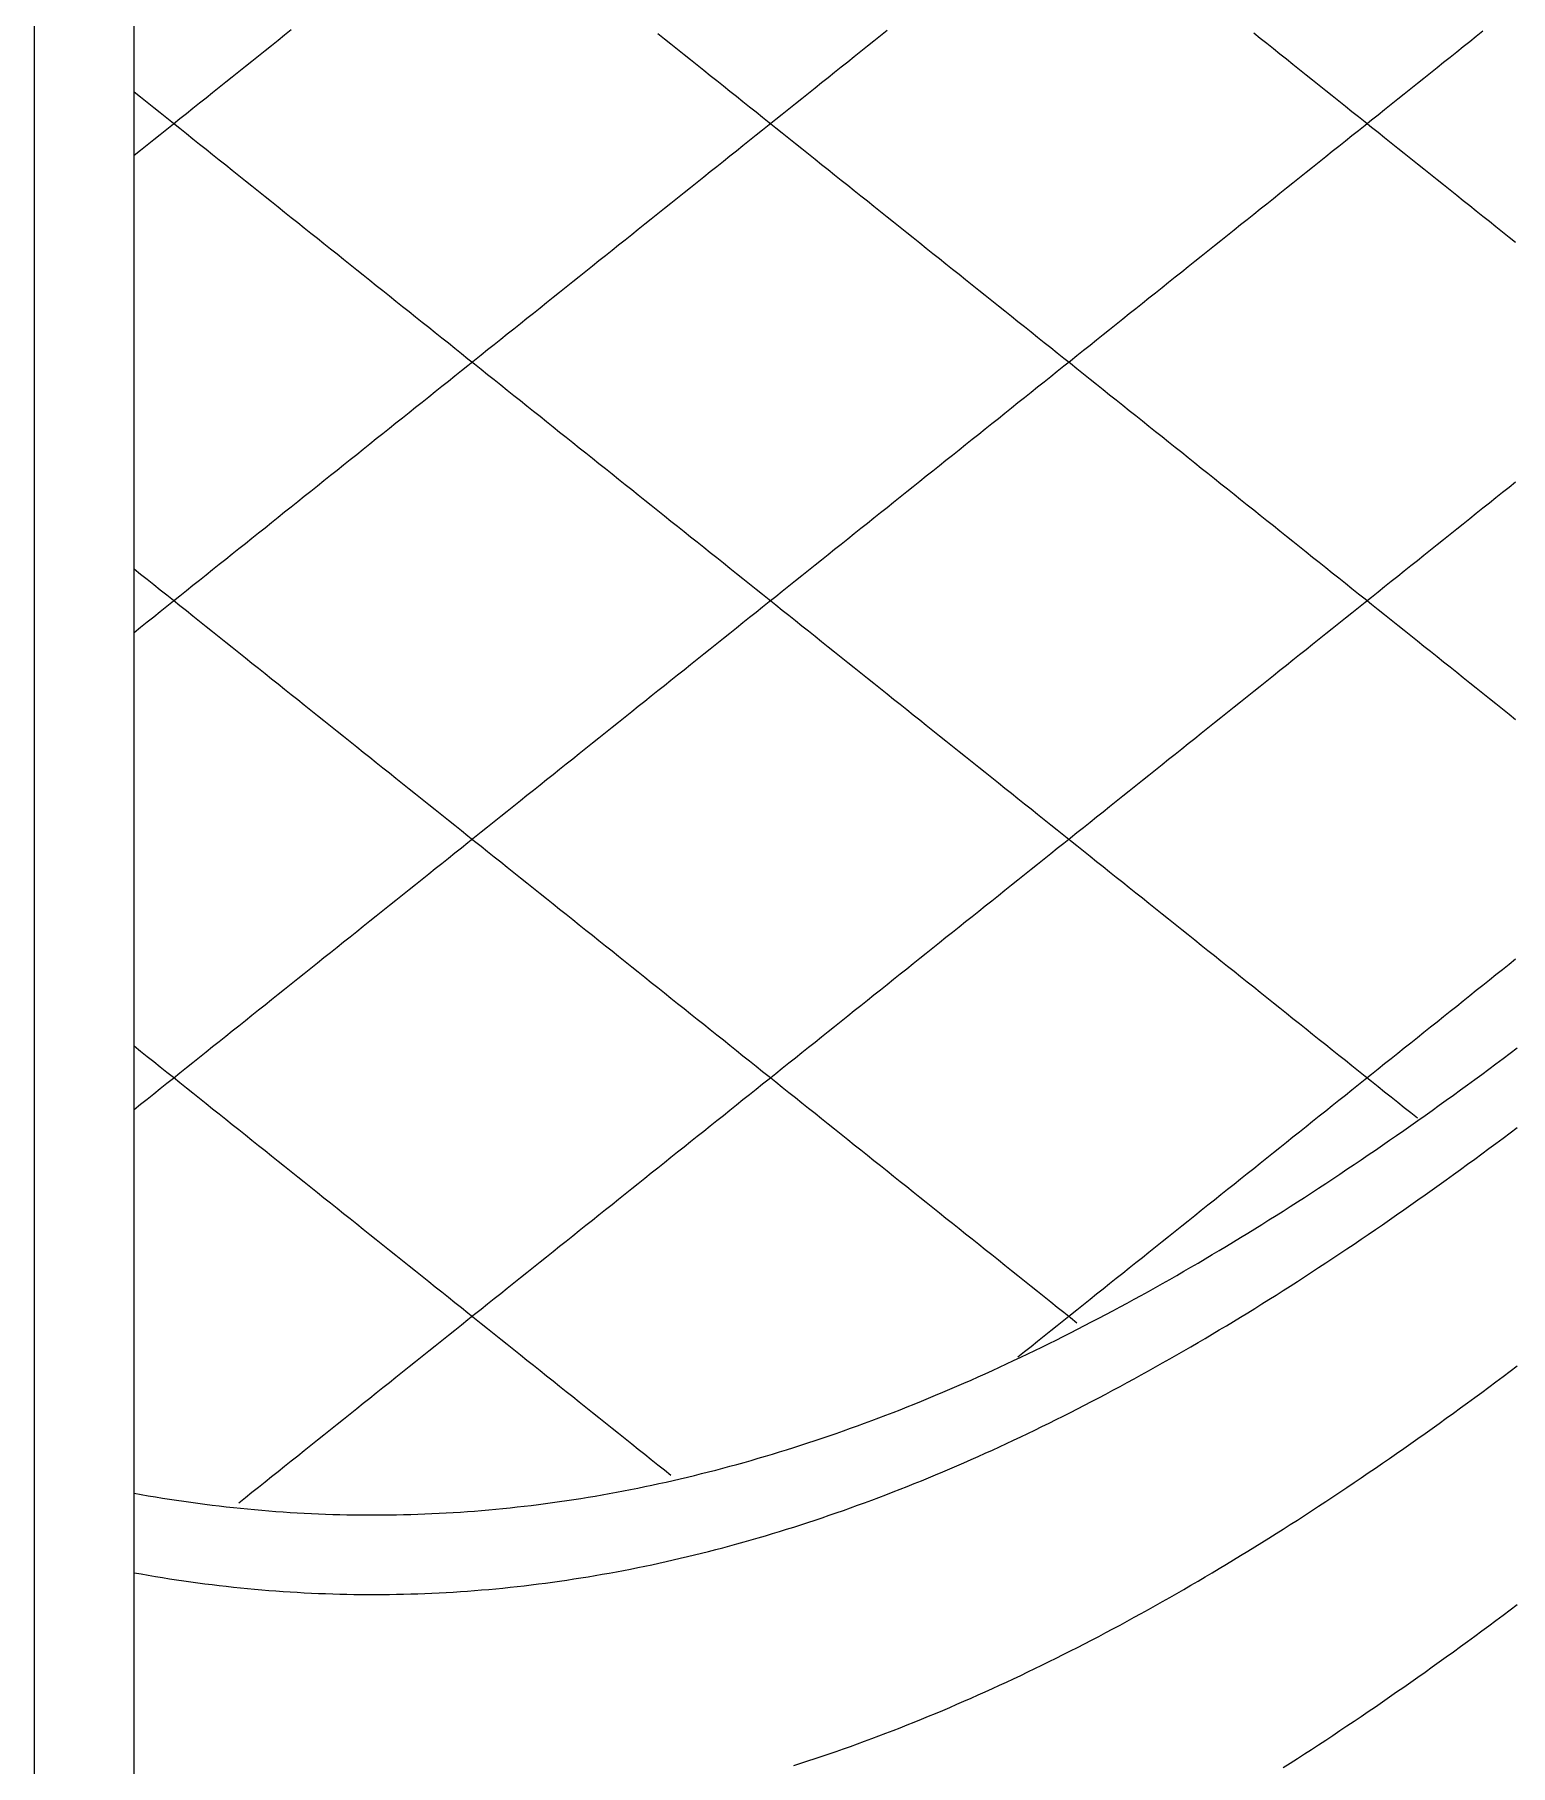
# Model space of a CAD drawing. Header units: millimetres. Extents: x 8 to 772, y 8 to 255.
# Drawn here: x 278 to 352.2, y 73.4 to 160.5 of the extents above; entities that cross this region are included whole.
import ezdxf

# ---------------------------------------------------------------- set-up
doc = ezdxf.new("R2010")
doc.units = ezdxf.units.MM
doc.layers.add('STUDY_GUIDES', color=7, linetype='Continuous')

msp = doc.modelspace()

# ---------------------------------------------------------------- linework, layer by layer
at = {"layer": 'STUDY_GUIDES'}
for points in [[(278, 26), (278, 214)], [(283, 28), (283, 212)], [(283, 154.4), (283.3292, 154.6634), (283.6585, 154.9268), (283.9877, 155.1902), (284.3169, 155.4535), (284.6462, 155.7169), (284.9754, 155.9803), (285.3046, 156.2437), (285.6338, 156.5071), (285.9631, 156.7705), (286.2923, 157.0338), (286.6215, 157.2972), (286.9508, 157.5606), (287.28, 157.824), (287.6092, 158.0874), (287.9385, 158.3508), (288.2677, 158.6142), (288.5969, 158.8775), (288.9262, 159.1409), (289.2554, 159.4043), (289.5846, 159.6677), (289.9138, 159.9311), (290.2431, 160.1945), (290.5723, 160.4578), (290.9015, 160.7212)], [(283, 130.4), (283.3292, 130.6634), (283.6585, 130.9268), (283.9877, 131.1902), (284.3169, 131.4535), (284.6462, 131.7169), (284.9754, 131.9803), (285.3046, 132.2437), (285.6338, 132.5071), (285.9631, 132.7705), (286.2923, 133.0338), (286.6215, 133.2972), (286.9508, 133.5606), (287.28, 133.824), (287.6092, 134.0874), (287.9385, 134.3508), (288.2677, 134.6142), (288.5969, 134.8775), (288.9262, 135.1409), (289.2554, 135.4043), (289.5846, 135.6677), (289.9138, 135.9311), (290.2431, 136.1945), (290.5723, 136.4578), (290.9015, 136.7212), (291.2308, 136.9846), (291.56, 137.248), (291.8892, 137.5114), (292.2185, 137.7748), (292.5477, 138.0382), (292.8769, 138.3015), (293.2062, 138.5649), (293.5354, 138.8283), (293.8646, 139.0917), (294.1938, 139.3551), (294.5231, 139.6185), (294.8523, 139.8818), (295.1815, 140.1452), (295.5108, 140.4086), (295.84, 140.672), (296.1692, 140.9354), (296.4985, 141.1988), (296.8277, 141.4622), (297.1569, 141.7255), (297.4862, 141.9889), (297.8154, 142.2523), (298.1446, 142.5157), (298.4738, 142.7791), (298.8031, 143.0425), (299.1323, 143.3058), (299.4615, 143.5692), (299.7908, 143.8326), (300.12, 144.096), (300.4492, 144.3594), (300.7785, 144.6228), (301.1077, 144.8862), (301.4369, 145.1495), (301.7662, 145.4129), (302.0954, 145.6763), (302.4246, 145.9397), (302.7538, 146.2031), (303.0831, 146.4665), (303.4123, 146.7298), (303.7415, 146.9932), (304.0708, 147.2566), (304.4, 147.52), (304.7292, 147.7834), (305.0585, 148.0468), (305.3877, 148.3102), (305.7169, 148.5735), (306.0462, 148.8369), (306.3754, 149.1003), (306.7046, 149.3637), (307.0338, 149.6271), (307.3631, 149.8905), (307.6923, 150.1538), (308.0215, 150.4172), (308.3508, 150.6806), (308.68, 150.944), (309.0092, 151.2074), (309.3385, 151.4708), (309.6677, 151.7342), (309.9969, 151.9975), (310.3262, 152.2609), (310.6554, 152.5243), (310.9846, 152.7877), (311.3138, 153.0511), (311.6431, 153.3145), (311.9723, 153.5778), (312.3015, 153.8412), (312.6308, 154.1046), (312.96, 154.368), (313.2892, 154.6314), (313.6185, 154.8948), (313.9477, 155.1582), (314.2769, 155.4215), (314.6062, 155.6849), (314.9354, 155.9483), (315.2646, 156.2117), (315.5938, 156.4751), (315.9231, 156.7385), (316.2523, 157.0018), (316.5815, 157.2652), (316.9108, 157.5286), (317.24, 157.792), (317.5692, 158.0554), (317.8985, 158.3188), (318.2277, 158.5822), (318.5569, 158.8455), (318.8862, 159.1089), (319.2154, 159.3723), (319.5446, 159.6357), (319.8738, 159.8991), (320.2031, 160.1625), (320.5323, 160.4258), (320.8615, 160.6892)], [(283, 106.4), (283.3292, 106.6634), (283.6585, 106.9268), (283.9877, 107.1902), (284.3169, 107.4535), (284.6462, 107.7169), (284.9754, 107.9803), (285.3046, 108.2437), (285.6338, 108.5071), (285.9631, 108.7705), (286.2923, 109.0338), (286.6215, 109.2972), (286.9508, 109.5606), (287.28, 109.824), (287.6092, 110.0874), (287.9385, 110.3508), (288.2677, 110.6142), (288.5969, 110.8775), (288.9262, 111.1409), (289.2554, 111.4043), (289.5846, 111.6677), (289.9138, 111.9311), (290.2431, 112.1945), (290.5723, 112.4578), (290.9015, 112.7212), (291.2308, 112.9846), (291.56, 113.248), (291.8892, 113.5114), (292.2185, 113.7748), (292.5477, 114.0382), (292.8769, 114.3015), (293.2062, 114.5649), (293.5354, 114.8283), (293.8646, 115.0917), (294.1938, 115.3551), (294.5231, 115.6185), (294.8523, 115.8818), (295.1815, 116.1452), (295.5108, 116.4086), (295.84, 116.672), (296.1692, 116.9354), (296.4985, 117.1988), (296.8277, 117.4622), (297.1569, 117.7255), (297.4862, 117.9889), (297.8154, 118.2523), (298.1446, 118.5157), (298.4738, 118.7791), (298.8031, 119.0425), (299.1323, 119.3058), (299.4615, 119.5692), (299.7908, 119.8326), (300.12, 120.096), (300.4492, 120.3594), (300.7785, 120.6228), (301.1077, 120.8862), (301.4369, 121.1495), (301.7662, 121.4129), (302.0954, 121.6763), (302.4246, 121.9397), (302.7538, 122.2031), (303.0831, 122.4665), (303.4123, 122.7298), (303.7415, 122.9932), (304.0708, 123.2566), (304.4, 123.52), (304.7292, 123.7834), (305.0585, 124.0468), (305.3877, 124.3102), (305.7169, 124.5735), (306.0462, 124.8369), (306.3754, 125.1003), (306.7046, 125.3637), (307.0338, 125.6271), (307.3631, 125.8905), (307.6923, 126.1538), (308.0215, 126.4172), (308.3508, 126.6806), (308.68, 126.944), (309.0092, 127.2074), (309.3385, 127.4708), (309.6677, 127.7342), (309.9969, 127.9975), (310.3262, 128.2609), (310.6554, 128.5243), (310.9846, 128.7877), (311.3138, 129.0511), (311.6431, 129.3145), (311.9723, 129.5778), (312.3015, 129.8412), (312.6308, 130.1046), (312.96, 130.368), (313.2892, 130.6314), (313.6185, 130.8948), (313.9477, 131.1582), (314.2769, 131.4215), (314.6062, 131.6849), (314.9354, 131.9483), (315.2646, 132.2117), (315.5938, 132.4751), (315.9231, 132.7385), (316.2523, 133.0018), (316.5815, 133.2652), (316.9108, 133.5286), (317.24, 133.792), (317.5692, 134.0554), (317.8985, 134.3188), (318.2277, 134.5822), (318.5569, 134.8455), (318.8862, 135.1089), (319.2154, 135.3723), (319.5446, 135.6357), (319.8738, 135.8991), (320.2031, 136.1625), (320.5323, 136.4258), (320.8615, 136.6892), (321.1908, 136.9526), (321.52, 137.216), (321.8492, 137.4794), (322.1785, 137.7428), (322.5077, 138.0062), (322.8369, 138.2695), (323.1662, 138.5329), (323.4954, 138.7963), (323.8246, 139.0597), (324.1538, 139.3231), (324.4831, 139.5865), (324.8123, 139.8498), (325.1415, 140.1132), (325.4708, 140.3766), (325.8, 140.64), (326.1292, 140.9034), (326.4585, 141.1668), (326.7877, 141.4302), (327.1169, 141.6935), (327.4462, 141.9569), (327.7754, 142.2203), (328.1046, 142.4837), (328.4338, 142.7471), (328.7631, 143.0105), (329.0923, 143.2738), (329.4215, 143.5372), (329.7508, 143.8006), (330.08, 144.064), (330.4092, 144.3274), (330.7385, 144.5908), (331.0677, 144.8542), (331.3969, 145.1175), (331.7262, 145.3809), (332.0554, 145.6443), (332.3846, 145.9077), (332.7138, 146.1711), (333.0431, 146.4345), (333.3723, 146.6978), (333.7015, 146.9612), (334.0308, 147.2246), (334.36, 147.488), (334.6892, 147.7514), (335.0185, 148.0148), (335.3477, 148.2782), (335.6769, 148.5415), (336.0062, 148.8049), (336.3354, 149.0683), (336.6646, 149.3317), (336.9938, 149.5951), (337.3231, 149.8585), (337.6523, 150.1218), (337.9815, 150.3852), (338.3108, 150.6486), (338.64, 150.912), (338.9692, 151.1754), (339.2985, 151.4388), (339.6277, 151.7022), (339.9569, 151.9655), (340.2862, 152.2289), (340.6154, 152.4923), (340.9446, 152.7557), (341.2738, 153.0191), (341.6031, 153.2825), (341.9323, 153.5458), (342.2615, 153.8092), (342.5908, 154.0726), (342.92, 154.336), (343.2492, 154.5994), (343.5785, 154.8628), (343.9077, 155.1262), (344.2369, 155.3895), (344.5662, 155.6529), (344.8954, 155.9163), (345.2246, 156.1797), (345.5538, 156.4431), (345.8831, 156.7065), (346.2123, 156.9698), (346.5415, 157.2332), (346.8708, 157.4966), (347.2, 157.76), (347.5292, 158.0234), (347.8585, 158.2868), (348.1877, 158.5502), (348.5169, 158.8135), (348.8462, 159.0769), (349.1754, 159.3403), (349.5046, 159.6037), (349.8338, 159.8671), (350.1631, 160.1305), (350.4923, 160.3938), (350.8215, 160.6572)], [(309.3385, 160.5292), (309.6677, 160.2658), (309.9969, 160.0025), (310.3262, 159.7391), (310.6554, 159.4757), (310.9846, 159.2123), (311.3138, 158.9489), (311.6431, 158.6855), (311.9723, 158.4222), (312.3015, 158.1588), (312.6308, 157.8954), (312.96, 157.632), (313.2892, 157.3686), (313.6185, 157.1052), (313.9477, 156.8418), (314.2769, 156.5785), (314.6062, 156.3151), (314.9354, 156.0517), (315.2646, 155.7883), (315.5938, 155.5249), (315.9231, 155.2615), (316.2523, 154.9982), (316.5815, 154.7348), (316.9108, 154.4714), (317.24, 154.208), (317.5692, 153.9446), (317.8985, 153.6812), (318.2277, 153.4178), (318.5569, 153.1545), (318.8862, 152.8911), (319.2154, 152.6277), (319.5446, 152.3643), (319.8738, 152.1009), (320.2031, 151.8375), (320.5323, 151.5742), (320.8615, 151.3108), (321.1908, 151.0474), (321.52, 150.784), (321.8492, 150.5206), (322.1785, 150.2572), (322.5077, 149.9938), (322.8369, 149.7305), (323.1662, 149.4671), (323.4954, 149.2037), (323.8246, 148.9403), (324.1538, 148.6769), (324.4831, 148.4135), (324.8123, 148.1502), (325.1415, 147.8868), (325.4708, 147.6234), (325.8, 147.36), (326.1292, 147.0966), (326.4585, 146.8332), (326.7877, 146.5698), (327.1169, 146.3065), (327.4462, 146.0431), (327.7754, 145.7797), (328.1046, 145.5163), (328.4338, 145.2529), (328.7631, 144.9895), (329.0923, 144.7262), (329.4215, 144.4628), (329.7508, 144.1994), (330.08, 143.936), (330.4092, 143.6726), (330.7385, 143.4092), (331.0677, 143.1458), (331.3969, 142.8825), (331.7262, 142.6191), (332.0554, 142.3557), (332.3846, 142.0923), (332.7138, 141.8289), (333.0431, 141.5655), (333.3723, 141.3022), (333.7015, 141.0388), (334.0308, 140.7754), (334.36, 140.512), (334.6892, 140.2486), (335.0185, 139.9852), (335.3477, 139.7218), (335.6769, 139.4585), (336.0062, 139.1951), (336.3354, 138.9317), (336.6646, 138.6683), (336.9938, 138.4049), (337.3231, 138.1415), (337.6523, 137.8782), (337.9815, 137.6148), (338.3108, 137.3514), (338.64, 137.088), (338.9692, 136.8246), (339.2985, 136.5612), (339.6277, 136.2978), (339.9569, 136.0345), (340.2862, 135.7711), (340.6154, 135.5077), (340.9446, 135.2443), (341.2738, 134.9809), (341.6031, 134.7175), (341.9323, 134.4542), (342.2615, 134.1908), (342.5908, 133.9274), (342.92, 133.664), (343.2492, 133.4006), (343.5785, 133.1372), (343.9077, 132.8738), (344.2369, 132.6105), (344.5662, 132.3471), (344.8954, 132.0837), (345.2246, 131.8203), (345.5538, 131.5569), (345.8831, 131.2935), (346.2123, 131.0302), (346.5415, 130.7668), (346.8708, 130.5034), (347.2, 130.24), (347.5292, 129.9766), (347.8585, 129.7132), (348.1877, 129.4498), (348.5169, 129.1865), (348.8462, 128.9231), (349.1754, 128.6597), (349.5046, 128.3963), (349.8338, 128.1329), (350.1631, 127.8695), (350.4923, 127.6062), (350.8215, 127.3428), (351.1508, 127.0794), (351.48, 126.816), (351.8092, 126.5526), (352.1385, 126.2892), (352.4677, 126.0258)], [(339.2985, 160.5612), (339.6277, 160.2978), (339.9569, 160.0345), (340.2862, 159.7711), (340.6154, 159.5077), (340.9446, 159.2443), (341.2738, 158.9809), (341.6031, 158.7175), (341.9323, 158.4542), (342.2615, 158.1908), (342.5908, 157.9274), (342.92, 157.664), (343.2492, 157.4006), (343.5785, 157.1372), (343.9077, 156.8738), (344.2369, 156.6105), (344.5662, 156.3471), (344.8954, 156.0837), (345.2246, 155.8203), (345.5538, 155.5569), (345.8831, 155.2935), (346.2123, 155.0302), (346.5415, 154.7668), (346.8708, 154.5034), (347.2, 154.24), (347.5292, 153.9766), (347.8585, 153.7132), (348.1877, 153.4498), (348.5169, 153.1865), (348.8462, 152.9231), (349.1754, 152.6597), (349.5046, 152.3963), (349.8338, 152.1329), (350.1631, 151.8695), (350.4923, 151.6062), (350.8215, 151.3428), (351.1508, 151.0794), (351.48, 150.816), (351.8092, 150.5526), (352.1385, 150.2892), (352.4677, 150.0258)], [(283, 157.6), (283.3292, 157.3366), (283.6585, 157.0732), (283.9877, 156.8098), (284.3169, 156.5465), (284.6462, 156.2831), (284.9754, 156.0197), (285.3046, 155.7563), (285.6338, 155.4929), (285.9631, 155.2295), (286.2923, 154.9662), (286.6215, 154.7028), (286.9508, 154.4394), (287.28, 154.176), (287.6092, 153.9126), (287.9385, 153.6492), (288.2677, 153.3858), (288.5969, 153.1225), (288.9262, 152.8591), (289.2554, 152.5957), (289.5846, 152.3323), (289.9138, 152.0689), (290.2431, 151.8055), (290.5723, 151.5422), (290.9015, 151.2788), (291.2308, 151.0154), (291.56, 150.752), (291.8892, 150.4886), (292.2185, 150.2252), (292.5477, 149.9618), (292.8769, 149.6985), (293.2062, 149.4351), (293.5354, 149.1717), (293.8646, 148.9083), (294.1938, 148.6449), (294.5231, 148.3815), (294.8523, 148.1182), (295.1815, 147.8548), (295.5108, 147.5914), (295.84, 147.328), (296.1692, 147.0646), (296.4985, 146.8012), (296.8277, 146.5378), (297.1569, 146.2745), (297.4862, 146.0111), (297.8154, 145.7477), (298.1446, 145.4843), (298.4738, 145.2209), (298.8031, 144.9575), (299.1323, 144.6942), (299.4615, 144.4308), (299.7908, 144.1674), (300.12, 143.904), (300.4492, 143.6406), (300.7785, 143.3772), (301.1077, 143.1138), (301.4369, 142.8505), (301.7662, 142.5871), (302.0954, 142.3237), (302.4246, 142.0603), (302.7538, 141.7969), (303.0831, 141.5335), (303.4123, 141.2702), (303.7415, 141.0068), (304.0708, 140.7434), (304.4, 140.48), (304.7292, 140.2166), (305.0585, 139.9532), (305.3877, 139.6898), (305.7169, 139.4265), (306.0462, 139.1631), (306.3754, 138.8997), (306.7046, 138.6363), (307.0338, 138.3729), (307.3631, 138.1095), (307.6923, 137.8462), (308.0215, 137.5828), (308.3508, 137.3194), (308.68, 137.056), (309.0092, 136.7926), (309.3385, 136.5292), (309.6677, 136.2658), (309.9969, 136.0025), (310.3262, 135.7391), (310.6554, 135.4757), (310.9846, 135.2123), (311.3138, 134.9489), (311.6431, 134.6855), (311.9723, 134.4222), (312.3015, 134.1588), (312.6308, 133.8954), (312.96, 133.632), (313.2892, 133.3686), (313.6185, 133.1052), (313.9477, 132.8418), (314.2769, 132.5785), (314.6062, 132.3151), (314.9354, 132.0517), (315.2646, 131.7883), (315.5938, 131.5249), (315.9231, 131.2615), (316.2523, 130.9982), (316.5815, 130.7348), (316.9108, 130.4714), (317.24, 130.208), (317.5692, 129.9446), (317.8985, 129.6812), (318.2277, 129.4178), (318.5569, 129.1545), (318.8862, 128.8911), (319.2154, 128.6277), (319.5446, 128.3643), (319.8738, 128.1009), (320.2031, 127.8375), (320.5323, 127.5742), (320.8615, 127.3108), (321.1908, 127.0474), (321.52, 126.784), (321.8492, 126.5206), (322.1785, 126.2572), (322.5077, 125.9938), (322.8369, 125.7305), (323.1662, 125.4671), (323.4954, 125.2037), (323.8246, 124.9403), (324.1538, 124.6769), (324.4831, 124.4135), (324.8123, 124.1502), (325.1415, 123.8868), (325.4708, 123.6234), (325.8, 123.36), (326.1292, 123.0966), (326.4585, 122.8332), (326.7877, 122.5698), (327.1169, 122.3065), (327.4462, 122.0431), (327.7754, 121.7797), (328.1046, 121.5163), (328.4338, 121.2529), (328.7631, 120.9895), (329.0923, 120.7262), (329.4215, 120.4628), (329.7508, 120.1994), (330.08, 119.936), (330.4092, 119.6726), (330.7385, 119.4092), (331.0677, 119.1458), (331.3969, 118.8825), (331.7262, 118.6191), (332.0554, 118.3557), (332.3846, 118.0923), (332.7138, 117.8289), (333.0431, 117.5655), (333.3723, 117.3022), (333.7015, 117.0388), (334.0308, 116.7754), (334.36, 116.512), (334.6892, 116.2486), (335.0185, 115.9852), (335.3477, 115.7218), (335.6769, 115.4585), (336.0062, 115.1951), (336.3354, 114.9317), (336.6646, 114.6683), (336.9938, 114.4049), (337.3231, 114.1415), (337.6523, 113.8782), (337.9815, 113.6148), (338.3108, 113.3514), (338.64, 113.088), (338.9692, 112.8246), (339.2985, 112.5612), (339.6277, 112.2978), (339.9569, 112.0345), (340.2862, 111.7711), (340.6154, 111.5077), (340.9446, 111.2443), (341.2738, 110.9809), (341.6031, 110.7175), (341.9323, 110.4542), (342.2615, 110.1908), (342.5908, 109.9274), (342.92, 109.664), (343.2492, 109.4006), (343.5785, 109.1372), (343.9077, 108.8738), (344.2369, 108.6105), (344.5662, 108.3471), (344.8954, 108.0837), (345.2246, 107.8203), (345.5538, 107.5569), (345.8831, 107.2935), (346.2123, 107.0302), (346.5415, 106.7668), (346.8708, 106.5034), (347.2, 106.24), (347.5292, 105.9766)], [(288.2677, 86.6142), (288.5969, 86.8775), (288.9262, 87.1409), (289.2554, 87.4043), (289.5846, 87.6677), (289.9138, 87.9311), (290.2431, 88.1945), (290.5723, 88.4578), (290.9015, 88.7212), (291.2308, 88.9846), (291.56, 89.248), (291.8892, 89.5114), (292.2185, 89.7748), (292.5477, 90.0382), (292.8769, 90.3015), (293.2062, 90.5649), (293.5354, 90.8283), (293.8646, 91.0917), (294.1938, 91.3551), (294.5231, 91.6185), (294.8523, 91.8818), (295.1815, 92.1452), (295.5108, 92.4086), (295.84, 92.672), (296.1692, 92.9354), (296.4985, 93.1988), (296.8277, 93.4622), (297.1569, 93.7255), (297.4862, 93.9889), (297.8154, 94.2523), (298.1446, 94.5157), (298.4738, 94.7791), (298.8031, 95.0425), (299.1323, 95.3058), (299.4615, 95.5692), (299.7908, 95.8326), (300.12, 96.096), (300.4492, 96.3594), (300.7785, 96.6228), (301.1077, 96.8862), (301.4369, 97.1495), (301.7662, 97.4129), (302.0954, 97.6763), (302.4246, 97.9397), (302.7538, 98.2031), (303.0831, 98.4665), (303.4123, 98.7298), (303.7415, 98.9932), (304.0708, 99.2566), (304.4, 99.52), (304.7292, 99.7834), (305.0585, 100.0468), (305.3877, 100.3102), (305.7169, 100.5735), (306.0462, 100.8369), (306.3754, 101.1003), (306.7046, 101.3637), (307.0338, 101.6271), (307.3631, 101.8905), (307.6923, 102.1538), (308.0215, 102.4172), (308.3508, 102.6806), (308.68, 102.944), (309.0092, 103.2074), (309.3385, 103.4708), (309.6677, 103.7342), (309.9969, 103.9975), (310.3262, 104.2609), (310.6554, 104.5243), (310.9846, 104.7877), (311.3138, 105.0511), (311.6431, 105.3145), (311.9723, 105.5778), (312.3015, 105.8412), (312.6308, 106.1046), (312.96, 106.368), (313.2892, 106.6314), (313.6185, 106.8948), (313.9477, 107.1582), (314.2769, 107.4215), (314.6062, 107.6849), (314.9354, 107.9483), (315.2646, 108.2117), (315.5938, 108.4751), (315.9231, 108.7385), (316.2523, 109.0018), (316.5815, 109.2652), (316.9108, 109.5286), (317.24, 109.792), (317.5692, 110.0554), (317.8985, 110.3188), (318.2277, 110.5822), (318.5569, 110.8455), (318.8862, 111.1089), (319.2154, 111.3723), (319.5446, 111.6357), (319.8738, 111.8991), (320.2031, 112.1625), (320.5323, 112.4258), (320.8615, 112.6892), (321.1908, 112.9526), (321.52, 113.216), (321.8492, 113.4794), (322.1785, 113.7428), (322.5077, 114.0062), (322.8369, 114.2695), (323.1662, 114.5329), (323.4954, 114.7963), (323.8246, 115.0597), (324.1538, 115.3231), (324.4831, 115.5865), (324.8123, 115.8498), (325.1415, 116.1132), (325.4708, 116.3766), (325.8, 116.64), (326.1292, 116.9034), (326.4585, 117.1668), (326.7877, 117.4302), (327.1169, 117.6935), (327.4462, 117.9569), (327.7754, 118.2203), (328.1046, 118.4837), (328.4338, 118.7471), (328.7631, 119.0105), (329.0923, 119.2738), (329.4215, 119.5372), (329.7508, 119.8006), (330.08, 120.064), (330.4092, 120.3274), (330.7385, 120.5908), (331.0677, 120.8542), (331.3969, 121.1175), (331.7262, 121.3809), (332.0554, 121.6443), (332.3846, 121.9077), (332.7138, 122.1711), (333.0431, 122.4345), (333.3723, 122.6978), (333.7015, 122.9612), (334.0308, 123.2246), (334.36, 123.488), (334.6892, 123.7514), (335.0185, 124.0148), (335.3477, 124.2782), (335.6769, 124.5415), (336.0062, 124.8049), (336.3354, 125.0683), (336.6646, 125.3317), (336.9938, 125.5951), (337.3231, 125.8585), (337.6523, 126.1218), (337.9815, 126.3852), (338.3108, 126.6486), (338.64, 126.912), (338.9692, 127.1754), (339.2985, 127.4388), (339.6277, 127.7022), (339.9569, 127.9655), (340.2862, 128.2289), (340.6154, 128.4923), (340.9446, 128.7557), (341.2738, 129.0191), (341.6031, 129.2825), (341.9323, 129.5458), (342.2615, 129.8092), (342.5908, 130.0726), (342.92, 130.336), (343.2492, 130.5994), (343.5785, 130.8628), (343.9077, 131.1262), (344.2369, 131.3895), (344.5662, 131.6529), (344.8954, 131.9163), (345.2246, 132.1797), (345.5538, 132.4431), (345.8831, 132.7065), (346.2123, 132.9698), (346.5415, 133.2332), (346.8708, 133.4966), (347.2, 133.76), (347.5292, 134.0234), (347.8585, 134.2868), (348.1877, 134.5502), (348.5169, 134.8135), (348.8462, 135.0769), (349.1754, 135.3403), (349.5046, 135.6037), (349.8338, 135.8671), (350.1631, 136.1305), (350.4923, 136.3938), (350.8215, 136.6572), (351.1508, 136.9206), (351.48, 137.184), (351.8092, 137.4474), (352.1385, 137.7108), (352.4677, 137.9742)], [(283, 133.6), (283.3292, 133.3366), (283.6585, 133.0732), (283.9877, 132.8098), (284.3169, 132.5465), (284.6462, 132.2831), (284.9754, 132.0197), (285.3046, 131.7563), (285.6338, 131.4929), (285.9631, 131.2295), (286.2923, 130.9662), (286.6215, 130.7028), (286.9508, 130.4394), (287.28, 130.176), (287.6092, 129.9126), (287.9385, 129.6492), (288.2677, 129.3858), (288.5969, 129.1225), (288.9262, 128.8591), (289.2554, 128.5957), (289.5846, 128.3323), (289.9138, 128.0689), (290.2431, 127.8055), (290.5723, 127.5422), (290.9015, 127.2788), (291.2308, 127.0154), (291.56, 126.752), (291.8892, 126.4886), (292.2185, 126.2252), (292.5477, 125.9618), (292.8769, 125.6985), (293.2062, 125.4351), (293.5354, 125.1717), (293.8646, 124.9083), (294.1938, 124.6449), (294.5231, 124.3815), (294.8523, 124.1182), (295.1815, 123.8548), (295.5108, 123.5914), (295.84, 123.328), (296.1692, 123.0646), (296.4985, 122.8012), (296.8277, 122.5378), (297.1569, 122.2745), (297.4862, 122.0111), (297.8154, 121.7477), (298.1446, 121.4843), (298.4738, 121.2209), (298.8031, 120.9575), (299.1323, 120.6942), (299.4615, 120.4308), (299.7908, 120.1674), (300.12, 119.904), (300.4492, 119.6406), (300.7785, 119.3772), (301.1077, 119.1138), (301.4369, 118.8505), (301.7662, 118.5871), (302.0954, 118.3237), (302.4246, 118.0603), (302.7538, 117.7969), (303.0831, 117.5335), (303.4123, 117.2702), (303.7415, 117.0068), (304.0708, 116.7434), (304.4, 116.48), (304.7292, 116.2166), (305.0585, 115.9532), (305.3877, 115.6898), (305.7169, 115.4265), (306.0462, 115.1631), (306.3754, 114.8997), (306.7046, 114.6363), (307.0338, 114.3729), (307.3631, 114.1095), (307.6923, 113.8462), (308.0215, 113.5828), (308.3508, 113.3194), (308.68, 113.056), (309.0092, 112.7926), (309.3385, 112.5292), (309.6677, 112.2658), (309.9969, 112.0025), (310.3262, 111.7391), (310.6554, 111.4757), (310.9846, 111.2123), (311.3138, 110.9489), (311.6431, 110.6855), (311.9723, 110.4222), (312.3015, 110.1588), (312.6308, 109.8954), (312.96, 109.632), (313.2892, 109.3686), (313.6185, 109.1052), (313.9477, 108.8418), (314.2769, 108.5785), (314.6062, 108.3151), (314.9354, 108.0517), (315.2646, 107.7883), (315.5938, 107.5249), (315.9231, 107.2615), (316.2523, 106.9982), (316.5815, 106.7348), (316.9108, 106.4714), (317.24, 106.208), (317.5692, 105.9446), (317.8985, 105.6812), (318.2277, 105.4178), (318.5569, 105.1545), (318.8862, 104.8911), (319.2154, 104.6277), (319.5446, 104.3643), (319.8738, 104.1009), (320.2031, 103.8375), (320.5323, 103.5742), (320.8615, 103.3108), (321.1908, 103.0474), (321.52, 102.784), (321.8492, 102.5206), (322.1785, 102.2572), (322.5077, 101.9938), (322.8369, 101.7305), (323.1662, 101.4671), (323.4954, 101.2037), (323.8246, 100.9403), (324.1538, 100.6769), (324.4831, 100.4135), (324.8123, 100.1502), (325.1415, 99.8868), (325.4708, 99.6234), (325.8, 99.36), (326.1292, 99.0966), (326.4585, 98.8332), (326.7877, 98.5698), (327.1169, 98.3065), (327.4462, 98.0431), (327.7754, 97.7797), (328.1046, 97.5163), (328.4338, 97.2529), (328.7631, 96.9895), (329.0923, 96.7262), (329.4215, 96.4628), (329.7508, 96.1994), (330.08, 95.936), (330.4092, 95.6726)], [(327.4462, 93.9569), (327.7754, 94.2203), (328.1046, 94.4837), (328.4338, 94.7471), (328.7631, 95.0105), (329.0923, 95.2738), (329.4215, 95.5372), (329.7508, 95.8006), (330.08, 96.064), (330.4092, 96.3274), (330.7385, 96.5908), (331.0677, 96.8542), (331.3969, 97.1175), (331.7262, 97.3809), (332.0554, 97.6443), (332.3846, 97.9077), (332.7138, 98.1711), (333.0431, 98.4345), (333.3723, 98.6978), (333.7015, 98.9612), (334.0308, 99.2246), (334.36, 99.488), (334.6892, 99.7514), (335.0185, 100.0148), (335.3477, 100.2782), (335.6769, 100.5415), (336.0062, 100.8049), (336.3354, 101.0683), (336.6646, 101.3317), (336.9938, 101.5951), (337.3231, 101.8585), (337.6523, 102.1218), (337.9815, 102.3852), (338.3108, 102.6486), (338.64, 102.912), (338.9692, 103.1754), (339.2985, 103.4388), (339.6277, 103.7022), (339.9569, 103.9655), (340.2862, 104.2289), (340.6154, 104.4923), (340.9446, 104.7557), (341.2738, 105.0191), (341.6031, 105.2825), (341.9323, 105.5458), (342.2615, 105.8092), (342.5908, 106.0726), (342.92, 106.336), (343.2492, 106.5994), (343.5785, 106.8628), (343.9077, 107.1262), (344.2369, 107.3895), (344.5662, 107.6529), (344.8954, 107.9163), (345.2246, 108.1797), (345.5538, 108.4431), (345.8831, 108.7065), (346.2123, 108.9698), (346.5415, 109.2332), (346.8708, 109.4966), (347.2, 109.76), (347.5292, 110.0234), (347.8585, 110.2868), (348.1877, 110.5502), (348.5169, 110.8135), (348.8462, 111.0769), (349.1754, 111.3403), (349.5046, 111.6037), (349.8338, 111.8671), (350.1631, 112.1305), (350.4923, 112.3938), (350.8215, 112.6572), (351.1508, 112.9206), (351.48, 113.184), (351.8092, 113.4474), (352.1385, 113.7108), (352.4677, 113.9742)], [(283, 109.6), (283.3292, 109.3366), (283.6585, 109.0732), (283.9877, 108.8098), (284.3169, 108.5465), (284.6462, 108.2831), (284.9754, 108.0197), (285.3046, 107.7563), (285.6338, 107.4929), (285.9631, 107.2295), (286.2923, 106.9662), (286.6215, 106.7028), (286.9508, 106.4394), (287.28, 106.176), (287.6092, 105.9126), (287.9385, 105.6492), (288.2677, 105.3858), (288.5969, 105.1225), (288.9262, 104.8591), (289.2554, 104.5957), (289.5846, 104.3323), (289.9138, 104.0689), (290.2431, 103.8055), (290.5723, 103.5422), (290.9015, 103.2788), (291.2308, 103.0154), (291.56, 102.752), (291.8892, 102.4886), (292.2185, 102.2252), (292.5477, 101.9618), (292.8769, 101.6985), (293.2062, 101.4351), (293.5354, 101.1717), (293.8646, 100.9083), (294.1938, 100.6449), (294.5231, 100.3815), (294.8523, 100.1182), (295.1815, 99.8548), (295.5108, 99.5914), (295.84, 99.328), (296.1692, 99.0646), (296.4985, 98.8012), (296.8277, 98.5378), (297.1569, 98.2745), (297.4862, 98.0111), (297.8154, 97.7477), (298.1446, 97.4843), (298.4738, 97.2209), (298.8031, 96.9575), (299.1323, 96.6942), (299.4615, 96.4308), (299.7908, 96.1674), (300.12, 95.904), (300.4492, 95.6406), (300.7785, 95.3772), (301.1077, 95.1138), (301.4369, 94.8505), (301.7662, 94.5871), (302.0954, 94.3237), (302.4246, 94.0603), (302.7538, 93.7969), (303.0831, 93.5335), (303.4123, 93.2702), (303.7415, 93.0068), (304.0708, 92.7434), (304.4, 92.48), (304.7292, 92.2166), (305.0585, 91.9532), (305.3877, 91.6898), (305.7169, 91.4265), (306.0462, 91.1631), (306.3754, 90.8997), (306.7046, 90.6363), (307.0338, 90.3729), (307.3631, 90.1095), (307.6923, 89.8462), (308.0215, 89.5828), (308.3508, 89.3194), (308.68, 89.056), (309.0092, 88.7926), (309.3385, 88.5292), (309.6677, 88.2658), (309.9969, 88.0025)], [(283, 87.0987), (283.3567, 87.0346), (283.7133, 86.9723), (284.07, 86.912), (284.4267, 86.8536), (284.7833, 86.7971), (285.14, 86.7426), (285.4967, 86.6899), (285.8533, 86.6392), (286.21, 86.5904), (286.5667, 86.5436), (286.9233, 86.4986), (287.28, 86.4556), (287.6367, 86.4145), (287.9933, 86.3754), (288.35, 86.3382), (288.7067, 86.3029), (289.0633, 86.2696), (289.42, 86.2382), (289.7767, 86.2087), (290.1333, 86.1812), (290.49, 86.1556), (290.8467, 86.132), (291.2033, 86.1103), (291.56, 86.0906), (291.9167, 86.0728), (292.2733, 86.0569), (292.63, 86.043), (292.9867, 86.031), (293.3433, 86.021), (293.7, 86.0129), (294.0567, 86.0068), (294.4133, 86.0026), (294.77, 86.0004), (295.1267, 86.0001), (295.4833, 86.0018), (295.84, 86.0054), (296.1967, 86.011), (296.5533, 86.0185), (296.91, 86.0279), (297.2667, 86.0393), (297.6233, 86.0527), (297.98, 86.068), (298.3367, 86.0852), (298.6933, 86.1044), (299.05, 86.1255), (299.4067, 86.1486), (299.7633, 86.1736), (300.12, 86.2006), (300.4767, 86.2294), (300.8333, 86.2603), (301.19, 86.2931), (301.5467, 86.3278), (301.9033, 86.3644), (302.26, 86.403), (302.6167, 86.4435), (302.9733, 86.486), (303.33, 86.5303), (303.6867, 86.5766), (304.0433, 86.6249), (304.4, 86.675), (304.7567, 86.7271), (305.1133, 86.7811), (305.47, 86.8371), (305.8267, 86.8949), (306.1833, 86.9547), (306.54, 87.0164), (306.8967, 87.0799), (307.2533, 87.1454), (307.61, 87.2128), (307.9667, 87.2822), (308.3233, 87.3534), (308.68, 87.4265), (309.0367, 87.5015), (309.3933, 87.5784), (309.75, 87.6572), (310.1067, 87.7379), (310.4633, 87.8205), (310.82, 87.905), (311.1767, 87.9913), (311.5333, 88.0795), (311.89, 88.1696), (312.2467, 88.2616), (312.6033, 88.3554), (312.96, 88.4511), (313.3167, 88.5487), (313.6733, 88.6481), (314.03, 88.7494), (314.3867, 88.8526), (314.7433, 88.9575), (315.1, 89.0644), (315.4567, 89.173), (315.8133, 89.2835), (316.17, 89.3959), (316.5267, 89.5101), (316.8833, 89.6261), (317.24, 89.7439), (317.5967, 89.8635), (317.9533, 89.9849), (318.31, 90.1082), (318.6667, 90.2333), (319.0233, 90.3601), (319.38, 90.4888), (319.7367, 90.6192), (320.0933, 90.7515), (320.45, 90.8855), (320.8067, 91.0213), (321.1633, 91.1589), (321.52, 91.2982), (321.8767, 91.4393), (322.2333, 91.5821), (322.59, 91.7268), (322.9467, 91.8731), (323.3033, 92.0212), (323.66, 92.1711), (324.0167, 92.3226), (324.3733, 92.4759), (324.73, 92.631), (325.0867, 92.7877), (325.4433, 92.9462), (325.8, 93.1063), (326.1567, 93.2682), (326.5133, 93.4317), (326.87, 93.597), (327.2267, 93.7639), (327.5833, 93.9325), (327.94, 94.1028), (328.2967, 94.2747), (328.6533, 94.4483), (329.01, 94.6236), (329.3667, 94.8005), (329.7233, 94.9791), (330.08, 95.1592), (330.4367, 95.341), (330.7933, 95.5245), (331.15, 95.7095), (331.5067, 95.8962), (331.8633, 96.0844), (332.22, 96.2743), (332.5767, 96.4658), (332.9333, 96.6588), (333.29, 96.8534), (333.6467, 97.0496), (334.0033, 97.2473), (334.36, 97.4466), (334.7167, 97.6475), (335.0733, 97.8499), (335.43, 98.0538), (335.7867, 98.2593), (336.1433, 98.4662), (336.5, 98.6747), (336.8567, 98.8847), (337.2133, 99.0962), (337.57, 99.3092), (337.9267, 99.5237), (338.2833, 99.7396), (338.64, 99.9571), (338.9967, 100.1759), (339.3533, 100.3963), (339.71, 100.6181), (340.0667, 100.8413), (340.4233, 101.066), (340.78, 101.292), (341.1367, 101.5195), (341.4933, 101.7484), (341.85, 101.9787), (342.2067, 102.2104), (342.5633, 102.4435), (342.92, 102.678), (343.2767, 102.9138), (343.6333, 103.151), (343.99, 103.3895), (344.3467, 103.6294), (344.7033, 103.8706), (345.06, 104.1131), (345.4167, 104.357), (345.7733, 104.6021), (346.13, 104.8486), (346.4867, 105.0964), (346.8433, 105.3454), (347.2, 105.5957), (347.5567, 105.8473), (347.9133, 106.1001), (348.27, 106.3542), (348.6267, 106.6095), (348.9833, 106.8661), (349.34, 107.1239), (349.6967, 107.3829), (350.0533, 107.6431), (350.41, 107.9045), (350.7667, 108.167), (351.1233, 108.4308), (351.48, 108.6957), (351.8367, 108.9618), (352.1933, 109.229), (352.55, 109.4974)], [(283, 83.0987), (283.3567, 83.0346), (283.7133, 82.9723), (284.07, 82.912), (284.4267, 82.8536), (284.7833, 82.7971), (285.14, 82.7426), (285.4967, 82.6899), (285.8533, 82.6392), (286.21, 82.5904), (286.5667, 82.5436), (286.9233, 82.4986), (287.28, 82.4556), (287.6367, 82.4145), (287.9933, 82.3754), (288.35, 82.3382), (288.7067, 82.3029), (289.0633, 82.2696), (289.42, 82.2382), (289.7767, 82.2087), (290.1333, 82.1812), (290.49, 82.1556), (290.8467, 82.132), (291.2033, 82.1103), (291.56, 82.0906), (291.9167, 82.0728), (292.2733, 82.0569), (292.63, 82.043), (292.9867, 82.031), (293.3433, 82.021), (293.7, 82.0129), (294.0567, 82.0068), (294.4133, 82.0026), (294.77, 82.0004), (295.1267, 82.0001), (295.4833, 82.0018), (295.84, 82.0054), (296.1967, 82.011), (296.5533, 82.0185), (296.91, 82.0279), (297.2667, 82.0393), (297.6233, 82.0527), (297.98, 82.068), (298.3367, 82.0852), (298.6933, 82.1044), (299.05, 82.1255), (299.4067, 82.1486), (299.7633, 82.1736), (300.12, 82.2006), (300.4767, 82.2294), (300.8333, 82.2603), (301.19, 82.2931), (301.5467, 82.3278), (301.9033, 82.3644), (302.26, 82.403), (302.6167, 82.4435), (302.9733, 82.486), (303.33, 82.5303), (303.6867, 82.5766), (304.0433, 82.6249), (304.4, 82.675), (304.7567, 82.7271), (305.1133, 82.7811), (305.47, 82.8371), (305.8267, 82.8949), (306.1833, 82.9547), (306.54, 83.0164), (306.8967, 83.0799), (307.2533, 83.1454), (307.61, 83.2128), (307.9667, 83.2822), (308.3233, 83.3534), (308.68, 83.4265), (309.0367, 83.5015), (309.3933, 83.5784), (309.75, 83.6572), (310.1067, 83.7379), (310.4633, 83.8205), (310.82, 83.905), (311.1767, 83.9913), (311.5333, 84.0795), (311.89, 84.1696), (312.2467, 84.2616), (312.6033, 84.3554), (312.96, 84.4511), (313.3167, 84.5487), (313.6733, 84.6481), (314.03, 84.7494), (314.3867, 84.8526), (314.7433, 84.9575), (315.1, 85.0644), (315.4567, 85.173), (315.8133, 85.2835), (316.17, 85.3959), (316.5267, 85.5101), (316.8833, 85.6261), (317.24, 85.7439), (317.5967, 85.8635), (317.9533, 85.9849), (318.31, 86.1082), (318.6667, 86.2333), (319.0233, 86.3601), (319.38, 86.4888), (319.7367, 86.6192), (320.0933, 86.7515), (320.45, 86.8855), (320.8067, 87.0213), (321.1633, 87.1589), (321.52, 87.2982), (321.8767, 87.4393), (322.2333, 87.5821), (322.59, 87.7268), (322.9467, 87.8731), (323.3033, 88.0212), (323.66, 88.1711), (324.0167, 88.3226), (324.3733, 88.4759), (324.73, 88.631), (325.0867, 88.7877), (325.4433, 88.9462), (325.8, 89.1063), (326.1567, 89.2682), (326.5133, 89.4317), (326.87, 89.597), (327.2267, 89.7639), (327.5833, 89.9325), (327.94, 90.1028), (328.2967, 90.2747), (328.6533, 90.4483), (329.01, 90.6236), (329.3667, 90.8005), (329.7233, 90.9791), (330.08, 91.1592), (330.4367, 91.341), (330.7933, 91.5245), (331.15, 91.7095), (331.5067, 91.8962), (331.8633, 92.0844), (332.22, 92.2743), (332.5767, 92.4658), (332.9333, 92.6588), (333.29, 92.8534), (333.6467, 93.0496), (334.0033, 93.2473), (334.36, 93.4466), (334.7167, 93.6475), (335.0733, 93.8499), (335.43, 94.0538), (335.7867, 94.2593), (336.1433, 94.4662), (336.5, 94.6747), (336.8567, 94.8847), (337.2133, 95.0962), (337.57, 95.3092), (337.9267, 95.5237), (338.2833, 95.7396), (338.64, 95.9571), (338.9967, 96.1759), (339.3533, 96.3963), (339.71, 96.6181), (340.0667, 96.8413), (340.4233, 97.066), (340.78, 97.292), (341.1367, 97.5195), (341.4933, 97.7484), (341.85, 97.9787), (342.2067, 98.2104), (342.5633, 98.4435), (342.92, 98.678), (343.2767, 98.9138), (343.6333, 99.151), (343.99, 99.3895), (344.3467, 99.6294), (344.7033, 99.8706), (345.06, 100.1131), (345.4167, 100.357), (345.7733, 100.6021), (346.13, 100.8486), (346.4867, 101.0964), (346.8433, 101.3454), (347.2, 101.5957), (347.5567, 101.8473), (347.9133, 102.1001), (348.27, 102.3542), (348.6267, 102.6095), (348.9833, 102.8661), (349.34, 103.1239), (349.6967, 103.3829), (350.0533, 103.6431), (350.41, 103.9045), (350.7667, 104.167), (351.1233, 104.4308), (351.48, 104.6957), (351.8367, 104.9618), (352.1933, 105.229), (352.55, 105.4974)], [(316.17, 73.3959), (316.5267, 73.5101), (316.8833, 73.6261), (317.24, 73.7439), (317.5967, 73.8635), (317.9533, 73.9849), (318.31, 74.1082), (318.6667, 74.2333), (319.0233, 74.3601), (319.38, 74.4888), (319.7367, 74.6192), (320.0933, 74.7515), (320.45, 74.8855), (320.8067, 75.0213), (321.1633, 75.1589), (321.52, 75.2982), (321.8767, 75.4393), (322.2333, 75.5821), (322.59, 75.7268), (322.9467, 75.8731), (323.3033, 76.0212), (323.66, 76.1711), (324.0167, 76.3226), (324.3733, 76.4759), (324.73, 76.631), (325.0867, 76.7877), (325.4433, 76.9462), (325.8, 77.1063), (326.1567, 77.2682), (326.5133, 77.4317), (326.87, 77.597), (327.2267, 77.7639), (327.5833, 77.9325), (327.94, 78.1028), (328.2967, 78.2747), (328.6533, 78.4483), (329.01, 78.6236), (329.3667, 78.8005), (329.7233, 78.9791), (330.08, 79.1592), (330.4367, 79.341), (330.7933, 79.5245), (331.15, 79.7095), (331.5067, 79.8962), (331.8633, 80.0844), (332.22, 80.2743), (332.5767, 80.4658), (332.9333, 80.6588), (333.29, 80.8534), (333.6467, 81.0496), (334.0033, 81.2473), (334.36, 81.4466), (334.7167, 81.6475), (335.0733, 81.8499), (335.43, 82.0538), (335.7867, 82.2593), (336.1433, 82.4662), (336.5, 82.6747), (336.8567, 82.8847), (337.2133, 83.0962), (337.57, 83.3092), (337.9267, 83.5237), (338.2833, 83.7396), (338.64, 83.9571), (338.9967, 84.1759), (339.3533, 84.3963), (339.71, 84.6181), (340.0667, 84.8413), (340.4233, 85.066), (340.78, 85.292), (341.1367, 85.5195), (341.4933, 85.7484), (341.85, 85.9787), (342.2067, 86.2104), (342.5633, 86.4435), (342.92, 86.678), (343.2767, 86.9138), (343.6333, 87.151), (343.99, 87.3895), (344.3467, 87.6294), (344.7033, 87.8706), (345.06, 88.1131), (345.4167, 88.357), (345.7733, 88.6021), (346.13, 88.8486), (346.4867, 89.0964), (346.8433, 89.3454), (347.2, 89.5957), (347.5567, 89.8473), (347.9133, 90.1001), (348.27, 90.3542), (348.6267, 90.6095), (348.9833, 90.8661), (349.34, 91.1239), (349.6967, 91.3829), (350.0533, 91.6431), (350.41, 91.9045), (350.7667, 92.167), (351.1233, 92.4308), (351.48, 92.6957), (351.8367, 92.9618), (352.1933, 93.229), (352.55, 93.4974)], [(340.78, 73.292), (341.1367, 73.5195), (341.4933, 73.7484), (341.85, 73.9787), (342.2067, 74.2104), (342.5633, 74.4435), (342.92, 74.678), (343.2767, 74.9138), (343.6333, 75.151), (343.99, 75.3895), (344.3467, 75.6294), (344.7033, 75.8706), (345.06, 76.1131), (345.4167, 76.357), (345.7733, 76.6021), (346.13, 76.8486), (346.4867, 77.0964), (346.8433, 77.3454), (347.2, 77.5957), (347.5567, 77.8473), (347.9133, 78.1001), (348.27, 78.3542), (348.6267, 78.6095), (348.9833, 78.8661), (349.34, 79.1239), (349.6967, 79.3829), (350.0533, 79.6431), (350.41, 79.9045), (350.7667, 80.167), (351.1233, 80.4308), (351.48, 80.6957), (351.8367, 80.9618), (352.1933, 81.229), (352.55, 81.4974)]]:
    msp.add_lwpolyline(points, dxfattribs=at)

doc.saveas('drawing.dxf')
